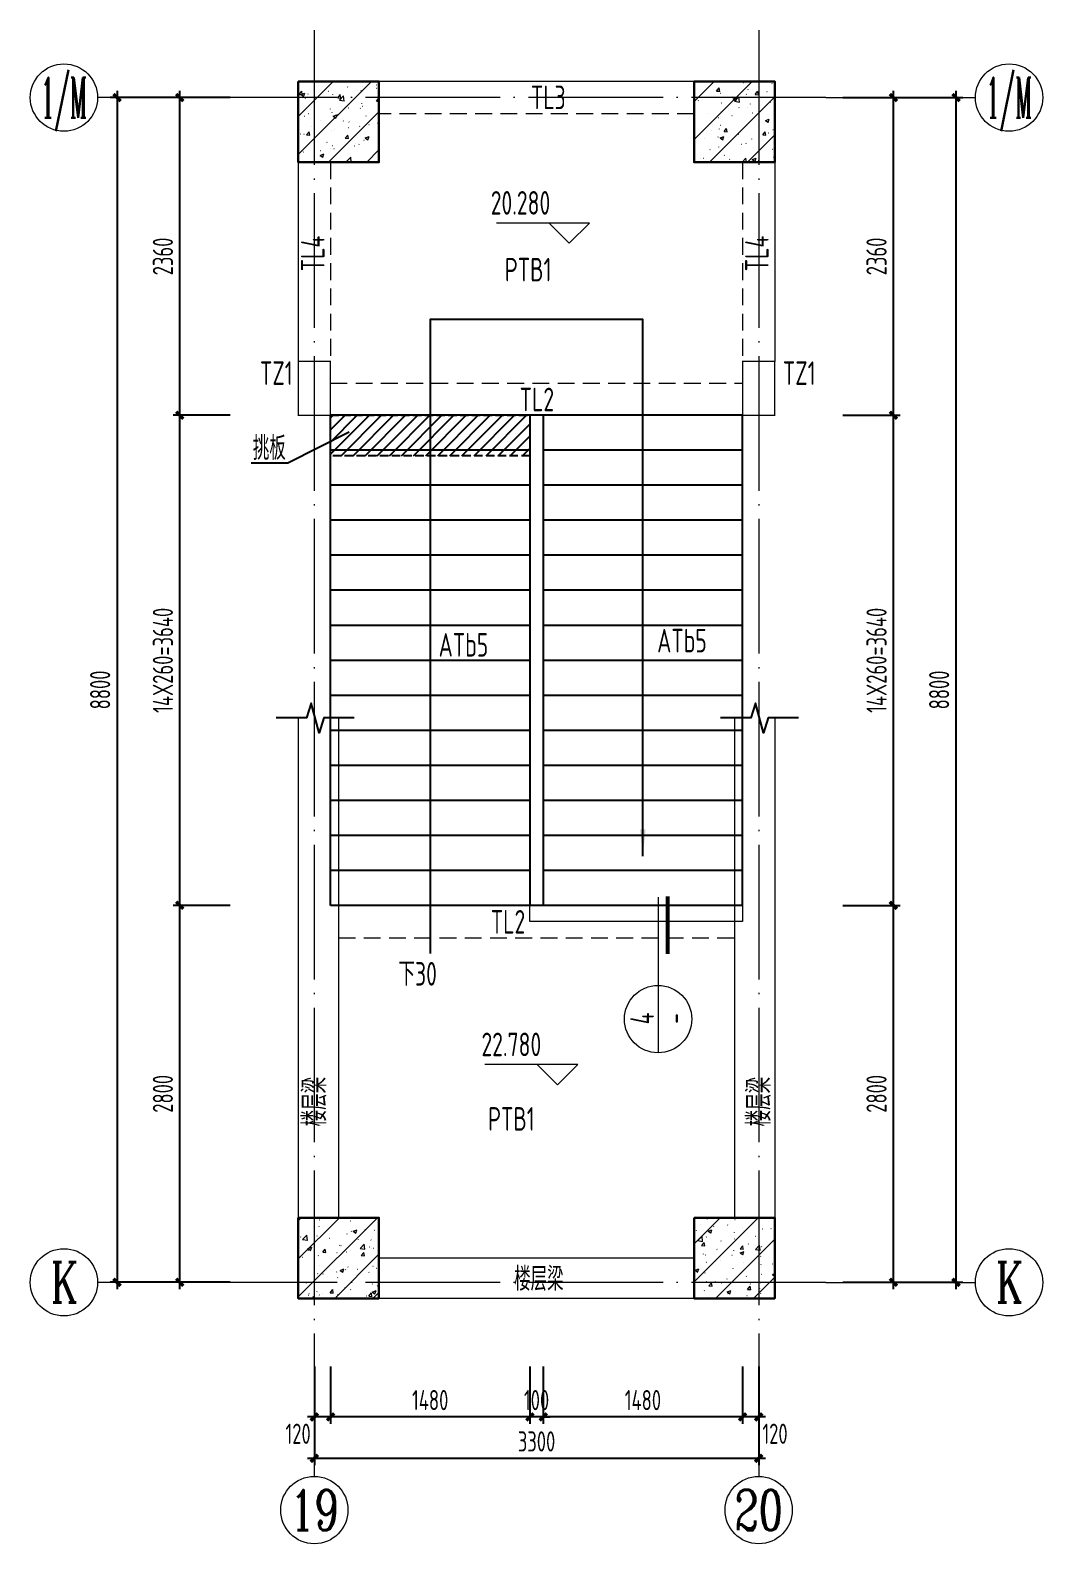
# Model space of a CAD drawing. Extents: x 56246 to 893198, y -950445 to -423535.
# Drawn here: x 392494 to 400013, y -490251 to -479009 of the extents above; entities that cross this region are included whole.
import ezdxf
from ezdxf.enums import TextEntityAlignment as Align

# ---------------------------------------------------------------- set-up
doc = ezdxf.new("R2010")
doc.units = 0
doc.header["$LTSCALE"] = 500
for name, pattern in [('CONTINOUS', [0]), ('DASH', [0.35, 0.25, -0.1]), ('DOTE', [2.42, 2, -0.2, 0.02, -0.2]), ('HIDDEN', [0.375, 0.25, -0.125])]:
    doc.linetypes.add(name, pattern=pattern)
for name, color, linetype, lineweight in [('0S-板-上层柱线', 6, 'Continuous', 18), ('0S-柱-线', 50, 'Continuous', 30), ('0S-梁-不可见', 4, 'HIDDEN', 18), ('0S-梁-线', 5, 'Continuous', 18), ('0S-楼梯-尺寸', 21, 'Continuous', 13), ('0S-楼梯-平面线脚', 3, 'Continuous', 18), ('0S-楼梯-文字', 4, 'Continuous', 20), ('0S-轴线', 1, 'DOTE', 13), ('0S-轴线尺寸', 6, 'CONTINOUS', 18), ('0S-轴线编号', 6, 'CONTINOUS', 18), ('上层柱线', 6, 'Continuous', 18)]:
    doc.layers.add(name, color=color, linetype=linetype, lineweight=lineweight)
for name, color, linetype in [('PUB_DIM', 3, 'Continuous'), ('STAIR', 4, 'Continuous'), ('TEXT_LT', 90, 'Continuous'), ('THIN', 7, 'Continuous')]:
    doc.layers.add(name, color=color, linetype=linetype)
doc.styles.add('TSSD_Axis', font='complex.shx', dxfattribs={"width": 0.7, "bigfont": 'hztxt.shx'})
doc.styles.add('TSSD_DIMENSION', font='tssdeng.shx', dxfattribs={"width": 0.7, "bigfont": 'Hztxt.shx'})
doc.styles.add('TSSD_Rein', font='Tssdeng.shx', dxfattribs={"width": 0.7, "bigfont": 'hztxt.shx'})
doc.dimstyles.new('TSSD_50_50', dxfattribs={"dimtxt": 150, "dimasz": 50, "dimexe": 50, "dimexo": 125, "dimgap": 50, "dimtad": 1, "dimdec": 0, "dimzin": 0, "dimdsep": 46, "dimtxsty": 'TSSD_DIMENSION', "dimblk": 'ARCHTICK', "dimblk1": 'ARCHTICK', "dimblk2": 'ARCHTICK', "dimcen": 0, "dimdle": 50, "dimclrt": 7, "dimadec": 0, "dimazin": 0, "dimtfac": 1, "dimtdec": 0, "dimtix": 1, "dimtmove": 2, "dimatfit": 3, "dimfxl": 1, "dimtolj": 1, "dimtzin": 0, "dimarcsym": 0})
pattern_1 = [(45, (-54937.36, -36984.65), (-141.421356, 141.421356), []), (50, (-54937.36, -36984.65), (286.90407, -25.10085), [30, -330]), (355, (-54937.36, -36984.65), (-55.50053, 300.87685), [24, -264]), (100.4514, (-54913.45, -36986.74), (231.40375, 275.77582), [25.49608, -280.45684]), (46.1842, (-54937.36, -36904.65), (426.89642, -66.2076), [45, -495]), (96.6356, (-54901.8, -36910.17), (373.86508, 389.64715), [38.24412, -420.6852]), (351.1842, (-54937.36, -36904.65), (373.86478, 389.64744), [36, -396]), (21, (-54897.36, -36924.65), (238.76282, -161.04756), [30, -330]), (326, (-54897.36, -36924.65), (97.32613, 290.06002), [24, -264]), (71.4514, (-54877.46, -36938.07), (336.08905, 129.0122), [25.49608, -280.45684]), (37.5, (-54937.36, -36984.65), (4.863942, 133.157542), [2, -260.8, 2, -268, 2, -265]), (7.5, (-54937.36, -36984.65), (105.227815, 157.764685), [2, -152.8, 2, -254.8, 2, -101]), (327.5, (-55026.56, -36984.65), (213.528974, -9.021949), [2, -100, 2, -312, 2, -414]), (317.5, (-55066.56, -36984.65), (233.27447, 40.041993), [2, -130, 2, -207.2, 2, -294])]

# ---------------------------------------------------------------- blocks, each defined once
blk = doc.blocks.new('ts_axno')
at = {"color": 0, "linetype": 'ByBlock', "lineweight": -2}
blk.add_circle((0, 0), 0.5, dxfattribs=at)
at = {"color": 0, "linetype": 'ByBlock', "lineweight": -2, "style": 'TSSD_Axis', "width": 0.7}
blk.add_attdef('A', text='', height=0.6, dxfattribs=at).set_placement((0, 0), align=Align.MIDDLE_CENTER)
blk = doc.blocks.new('_ArchTick')
at = {"color": 0, "linetype": 'ByBlock', "const_width": 0.5}
blk.add_lwpolyline([(-0.53, -0.53), (0.53, 0.53)], dxfattribs=at)
blk = doc.blocks.new('*D648')
at = {"layer": '0S-轴线尺寸', "color": 0, "lineweight": -2, "transparency": 16777216}
for p, q in [((394604, -488934), (394604, -489666)), ((397904, -488934), (397904, -489666)), ((394554, -489616), (397954, -489616))]:
    blk.add_line(p, q, dxfattribs=at)
at = {"layer": 'Defpoints', "color": 0, "transparency": 16777216}
for p in [(394604, -488809), (397904, -488809), (397904, -489616)]:
    blk.add_point(p, dxfattribs=at)
at = {"layer": '0S-轴线尺寸', "color": 0, "lineweight": -2, "transparency": 16777216, "xscale": 50, "yscale": 50, "zscale": 50, "rotation": 180}
blk.add_blockref('_ArchTick', (394604, -489616), dxfattribs=at)
at = {"layer": '0S-轴线尺寸', "color": 0, "lineweight": -2, "transparency": 16777216, "xscale": 50, "yscale": 50, "zscale": 50}
blk.add_blockref('_ArchTick', (397904, -489616), dxfattribs=at)
at = {"layer": '0S-轴线尺寸', "color": 7, "transparency": 16777216, "insert": (396254, -489491), "char_height": 150, "attachment_point": 5, "style": 'TSSD_DIMENSION'}
blk.add_mtext('\\A1;3300', dxfattribs=at)
blk = doc.blocks.new('*D649')
at = {"layer": '0S-轴线尺寸', "color": 0, "lineweight": -2, "transparency": 16777216}
for p, q in [((393979, -479509), (393088, -479509)), ((393138, -479459), (393138, -488359)), ((393979, -488309), (393088, -488309))]:
    blk.add_line(p, q, dxfattribs=at)
at = {"layer": 'Defpoints', "color": 0, "transparency": 16777216}
for p in [(394104, -479509), (393138, -488309), (394104, -488309)]:
    blk.add_point(p, dxfattribs=at)
at = {"layer": '0S-轴线尺寸', "color": 0, "lineweight": -2, "transparency": 16777216, "xscale": 50, "yscale": 50, "zscale": 50}
for p, rotation in [((393138, -479509), 90), ((393138, -488309), 270)]:
    blk.add_blockref('_ArchTick', p, dxfattribs=dict(at, rotation=rotation))
at = {"layer": '0S-轴线尺寸', "color": 7, "transparency": 16777216, "insert": (393013, -483909), "char_height": 150, "attachment_point": 5, "rotation": 90, "style": 'TSSD_DIMENSION'}
blk.add_mtext('\\A1;8800', dxfattribs=at)
blk = doc.blocks.new('*D650')
at = {"layer": '0S-轴线尺寸', "color": 0, "lineweight": -2, "transparency": 16777216}
for p, q in [((394724, -488934), (394724, -489359)), ((396204, -488934), (396204, -489359)), ((396254, -489309), (394674, -489309))]:
    blk.add_line(p, q, dxfattribs=at)
at = {"layer": 'Defpoints', "color": 0, "transparency": 16777216}
for p in [(394724, -488809), (396204, -488809), (394724, -489309)]:
    blk.add_point(p, dxfattribs=at)
at = {"layer": '0S-轴线尺寸', "color": 0, "lineweight": -2, "transparency": 16777216, "xscale": 50, "yscale": 50, "zscale": 50, "rotation": 180}
blk.add_blockref('_ArchTick', (394724, -489309), dxfattribs=at)
at = {"layer": '0S-轴线尺寸', "color": 0, "lineweight": -2, "transparency": 16777216, "xscale": 50, "yscale": 50, "zscale": 50}
blk.add_blockref('_ArchTick', (396204, -489309), dxfattribs=at)
at = {"layer": '0S-轴线尺寸', "color": 7, "transparency": 16777216, "insert": (395464, -489184), "char_height": 150, "attachment_point": 5, "style": 'TSSD_DIMENSION'}
blk.add_mtext('\\A1;1480', dxfattribs=at)
blk = doc.blocks.new('*D651')
at = {"layer": '0S-轴线尺寸', "color": 0, "lineweight": -2, "transparency": 16777216}
for p, q in [((394604, -488934), (394604, -489359)), ((394724, -488934), (394724, -489359)), ((394774, -489309), (394554, -489309))]:
    blk.add_line(p, q, dxfattribs=at)
at = {"layer": 'Defpoints', "color": 0, "transparency": 16777216}
for p in [(394604, -488809), (394724, -488809), (394604, -489309)]:
    blk.add_point(p, dxfattribs=at)
at = {"layer": '0S-轴线尺寸', "color": 0, "lineweight": -2, "transparency": 16777216, "xscale": 50, "yscale": 50, "zscale": 50, "rotation": 180}
blk.add_blockref('_ArchTick', (394604, -489309), dxfattribs=at)
at = {"layer": '0S-轴线尺寸', "color": 0, "lineweight": -2, "transparency": 16777216, "xscale": 50, "yscale": 50, "zscale": 50}
blk.add_blockref('_ArchTick', (394724, -489309), dxfattribs=at)
at = {"layer": '0S-轴线尺寸', "color": 7, "transparency": 16777216, "insert": (394483, -489434), "char_height": 150, "attachment_point": 5, "style": 'TSSD_DIMENSION'}
blk.add_mtext('\\A1;120', dxfattribs=at)
blk = doc.blocks.new('_ARROW')
blk.add_solid([(0, 0), (-1, 0.1), (-1, -0.1)])
blk = doc.blocks.new('*D652')
at = {"layer": '0S-轴线尺寸', "color": 0, "lineweight": -2, "transparency": 16777216}
for p, q in [((393979, -485509), (393554, -485509)), ((393604, -488359), (393604, -485459)), ((393979, -488309), (393554, -488309))]:
    blk.add_line(p, q, dxfattribs=at)
at = {"layer": 'Defpoints', "color": 0, "transparency": 16777216}
for p in [(393604, -485509), (394104, -485509), (394104, -488309)]:
    blk.add_point(p, dxfattribs=at)
at = {"layer": '0S-轴线尺寸', "color": 0, "lineweight": -2, "transparency": 16777216, "xscale": 50, "yscale": 50, "zscale": 50}
for p, rotation in [((393604, -485509), 90), ((393604, -488309), 270)]:
    blk.add_blockref('_ArchTick', p, dxfattribs=dict(at, rotation=rotation))
at = {"layer": '0S-轴线尺寸', "color": 7, "transparency": 16777216, "insert": (393479, -486909), "char_height": 150, "attachment_point": 5, "rotation": 90, "style": 'TSSD_DIMENSION'}
blk.add_mtext('\\A1;2800', dxfattribs=at)
blk = doc.blocks.new('*D653')
at = {"layer": '0S-轴线尺寸', "color": 0, "lineweight": -2, "transparency": 16777216}
for p, q in [((396204, -488934), (396204, -489359)), ((396304, -488934), (396304, -489359)), ((396204, -489309), (396154, -489309)), ((396304, -489309), (396204, -489309)), ((396304, -489309), (396354, -489309))]:
    blk.add_line(p, q, dxfattribs=at)
at = {"layer": 'Defpoints', "color": 0, "transparency": 16777216}
for p in [(396204, -488809), (396304, -488809), (396204, -489309)]:
    blk.add_point(p, dxfattribs=at)
at = {"layer": '0S-轴线尺寸', "color": 0, "lineweight": -2, "transparency": 16777216, "xscale": 50, "yscale": 50, "zscale": 50}
blk.add_blockref('_ArchTick', (396204, -489309), dxfattribs=at)
at = {"layer": '0S-轴线尺寸', "color": 0, "lineweight": -2, "transparency": 16777216, "xscale": 50, "yscale": 50, "zscale": 50, "rotation": 180}
blk.add_blockref('_ArchTick', (396304, -489309), dxfattribs=at)
at = {"layer": '0S-轴线尺寸', "color": 7, "transparency": 16777216, "insert": (396254, -489184), "char_height": 150, "attachment_point": 5, "style": 'TSSD_DIMENSION'}
blk.add_mtext('\\A1;100', dxfattribs=at)
blk = doc.blocks.new('*D654')
at = {"layer": '0S-轴线尺寸', "color": 0, "lineweight": -2, "transparency": 16777216}
for p, q in [((396304, -488934), (396304, -489359)), ((397784, -488934), (397784, -489359)), ((397834, -489309), (396254, -489309))]:
    blk.add_line(p, q, dxfattribs=at)
at = {"layer": 'Defpoints', "color": 0, "transparency": 16777216}
for p in [(396304, -488809), (397784, -488809), (396304, -489309)]:
    blk.add_point(p, dxfattribs=at)
at = {"layer": '0S-轴线尺寸', "color": 0, "lineweight": -2, "transparency": 16777216, "xscale": 50, "yscale": 50, "zscale": 50, "rotation": 180}
blk.add_blockref('_ArchTick', (396304, -489309), dxfattribs=at)
at = {"layer": '0S-轴线尺寸', "color": 0, "lineweight": -2, "transparency": 16777216, "xscale": 50, "yscale": 50, "zscale": 50}
blk.add_blockref('_ArchTick', (397784, -489309), dxfattribs=at)
at = {"layer": '0S-轴线尺寸', "color": 7, "transparency": 16777216, "insert": (397044, -489184), "char_height": 150, "attachment_point": 5, "style": 'TSSD_DIMENSION'}
blk.add_mtext('\\A1;1480', dxfattribs=at)
blk = doc.blocks.new('*D655')
at = {"layer": '0S-轴线尺寸', "color": 0, "lineweight": -2, "transparency": 16777216}
for p, q in [((397784, -488934), (397784, -489359)), ((397904, -488934), (397904, -489359)), ((397954, -489309), (397734, -489309))]:
    blk.add_line(p, q, dxfattribs=at)
at = {"layer": 'Defpoints', "color": 0, "transparency": 16777216}
for p in [(397784, -488809), (397904, -488809), (397784, -489309)]:
    blk.add_point(p, dxfattribs=at)
at = {"layer": '0S-轴线尺寸', "color": 0, "lineweight": -2, "transparency": 16777216, "xscale": 50, "yscale": 50, "zscale": 50, "rotation": 180}
blk.add_blockref('_ArchTick', (397784, -489309), dxfattribs=at)
at = {"layer": '0S-轴线尺寸', "color": 0, "lineweight": -2, "transparency": 16777216, "xscale": 50, "yscale": 50, "zscale": 50}
blk.add_blockref('_ArchTick', (397904, -489309), dxfattribs=at)
at = {"layer": '0S-轴线尺寸', "color": 7, "transparency": 16777216, "insert": (398025, -489434), "char_height": 150, "attachment_point": 5, "style": 'TSSD_DIMENSION'}
blk.add_mtext('\\A1;120', dxfattribs=at)
blk = doc.blocks.new('*D656')
at = {"layer": '0S-轴线尺寸', "color": 0, "lineweight": -2, "transparency": 16777216}
for p, q in [((393979, -479509), (393554, -479509)), ((393604, -481919), (393604, -479459)), ((393979, -481869), (393554, -481869))]:
    blk.add_line(p, q, dxfattribs=at)
at = {"layer": 'Defpoints', "color": 0, "transparency": 16777216}
for p in [(393604, -479509), (394104, -479509), (394104, -481869)]:
    blk.add_point(p, dxfattribs=at)
at = {"layer": '0S-轴线尺寸', "color": 0, "lineweight": -2, "transparency": 16777216, "xscale": 50, "yscale": 50, "zscale": 50}
for p, rotation in [((393604, -479509), 90), ((393604, -481869), 270)]:
    blk.add_blockref('_ArchTick', p, dxfattribs=dict(at, rotation=rotation))
at = {"layer": '0S-轴线尺寸', "color": 7, "transparency": 16777216, "insert": (393479, -480689), "char_height": 150, "attachment_point": 5, "rotation": 90, "style": 'TSSD_DIMENSION'}
blk.add_mtext('\\A1;2360', dxfattribs=at)
blk = doc.blocks.new('*D657')
at = {"layer": '0S-轴线尺寸', "color": 0, "lineweight": -2, "transparency": 16777216}
for p, q in [((393979, -481869), (393554, -481869)), ((393604, -485559), (393604, -481819)), ((393979, -485509), (393554, -485509))]:
    blk.add_line(p, q, dxfattribs=at)
at = {"layer": 'Defpoints', "color": 0, "transparency": 16777216}
for p in [(393604, -481869), (394104, -481869), (394104, -485509)]:
    blk.add_point(p, dxfattribs=at)
at = {"layer": '0S-轴线尺寸', "color": 0, "lineweight": -2, "transparency": 16777216, "xscale": 50, "yscale": 50, "zscale": 50}
for p, rotation in [((393604, -481869), 90), ((393604, -485509), 270)]:
    blk.add_blockref('_ArchTick', p, dxfattribs=dict(at, rotation=rotation))
at = {"layer": '0S-轴线尺寸', "color": 7, "transparency": 16777216, "insert": (393479, -483689), "char_height": 150, "attachment_point": 5, "rotation": 90, "style": 'TSSD_DIMENSION'}
blk.add_mtext('\\A1;14X260=3640', dxfattribs=at)
blk = doc.blocks.new('*D658')
at = {"layer": '0S-轴线尺寸', "color": 0, "lineweight": -2, "transparency": 16777216}
for p, q in [((398529, -479509), (399419, -479509)), ((399369, -479459), (399369, -488359)), ((398529, -488309), (399419, -488309))]:
    blk.add_line(p, q, dxfattribs=at)
at = {"layer": 'Defpoints', "color": 0, "transparency": 16777216}
for p in [(398404, -479509), (398404, -488309), (399369, -488309)]:
    blk.add_point(p, dxfattribs=at)
at = {"layer": '0S-轴线尺寸', "color": 0, "lineweight": -2, "transparency": 16777216, "xscale": 50, "yscale": 50, "zscale": 50}
for p, rotation in [((399369, -479509), 90), ((399369, -488309), 270)]:
    blk.add_blockref('_ArchTick', p, dxfattribs=dict(at, rotation=rotation))
at = {"layer": '0S-轴线尺寸', "color": 7, "transparency": 16777216, "insert": (399244, -483909), "char_height": 150, "attachment_point": 5, "rotation": 90, "style": 'TSSD_DIMENSION'}
blk.add_mtext('\\A1;8800', dxfattribs=at)
blk = doc.blocks.new('*D659')
at = {"layer": '0S-轴线尺寸', "color": 0, "lineweight": -2, "transparency": 16777216}
for p, q in [((398529, -485509), (398954, -485509)), ((398904, -488359), (398904, -485459)), ((398529, -488309), (398954, -488309))]:
    blk.add_line(p, q, dxfattribs=at)
at = {"layer": 'Defpoints', "color": 0, "transparency": 16777216}
for p in [(398404, -485509), (398904, -485509), (398404, -488309)]:
    blk.add_point(p, dxfattribs=at)
at = {"layer": '0S-轴线尺寸', "color": 0, "lineweight": -2, "transparency": 16777216, "xscale": 50, "yscale": 50, "zscale": 50}
for p, rotation in [((398904, -485509), 90), ((398904, -488309), 270)]:
    blk.add_blockref('_ArchTick', p, dxfattribs=dict(at, rotation=rotation))
at = {"layer": '0S-轴线尺寸', "color": 7, "transparency": 16777216, "insert": (398779, -486909), "char_height": 150, "attachment_point": 5, "rotation": 90, "style": 'TSSD_DIMENSION'}
blk.add_mtext('\\A1;2800', dxfattribs=at)
blk = doc.blocks.new('*D660')
at = {"layer": '0S-轴线尺寸', "color": 0, "lineweight": -2, "transparency": 16777216}
for p, q in [((398529, -479509), (398954, -479509)), ((398904, -481919), (398904, -479459)), ((398529, -481869), (398954, -481869))]:
    blk.add_line(p, q, dxfattribs=at)
at = {"layer": 'Defpoints', "color": 0, "transparency": 16777216}
for p in [(398404, -479509), (398904, -479509), (398404, -481869)]:
    blk.add_point(p, dxfattribs=at)
at = {"layer": '0S-轴线尺寸', "color": 0, "lineweight": -2, "transparency": 16777216, "xscale": 50, "yscale": 50, "zscale": 50}
for p, rotation in [((398904, -479509), 90), ((398904, -481869), 270)]:
    blk.add_blockref('_ArchTick', p, dxfattribs=dict(at, rotation=rotation))
at = {"layer": '0S-轴线尺寸', "color": 7, "transparency": 16777216, "insert": (398779, -480689), "char_height": 150, "attachment_point": 5, "rotation": 90, "style": 'TSSD_DIMENSION'}
blk.add_mtext('\\A1;2360', dxfattribs=at)
blk = doc.blocks.new('*D661')
at = {"layer": '0S-轴线尺寸', "color": 0, "lineweight": -2, "transparency": 16777216}
for p, q in [((398529, -481869), (398954, -481869)), ((398904, -485559), (398904, -481819)), ((398529, -485509), (398954, -485509))]:
    blk.add_line(p, q, dxfattribs=at)
at = {"layer": 'Defpoints', "color": 0, "transparency": 16777216}
for p in [(398404, -481869), (398904, -481869), (398404, -485509)]:
    blk.add_point(p, dxfattribs=at)
at = {"layer": '0S-轴线尺寸', "color": 0, "lineweight": -2, "transparency": 16777216, "xscale": 50, "yscale": 50, "zscale": 50}
for p, rotation in [((398904, -481869), 90), ((398904, -485509), 270)]:
    blk.add_blockref('_ArchTick', p, dxfattribs=dict(at, rotation=rotation))
at = {"layer": '0S-轴线尺寸', "color": 7, "transparency": 16777216, "insert": (398779, -483689), "char_height": 150, "attachment_point": 5, "rotation": 90, "style": 'TSSD_DIMENSION'}
blk.add_mtext('\\A1;14X260=3640', dxfattribs=at)

msp = doc.modelspace()

# ---------------------------------------------------------------- hatches: boundary and pattern name
h = msp.add_hatch()
h.set_pattern_fill('ANSI31', color=256, scale=20)
h.set_pattern_definition([(45, (74930.416, -11778.085), (-44.9012806, 44.9012806), [])])
h.paths.add_polyline_path([(396203.5483, -482169.1023), (394723.5483, -482169.1023), (394723.5483, -481869.1023), (396203.5483, -481869.1023)])
at = {"layer": '上层柱线'}
h = msp.add_hatch(dxfattribs=at)
h.set_pattern_fill('钢筋混凝土', color=256, scale=40, pattern_type=2)
h.set_pattern_definition(pattern_1)
h.paths.add_polyline_path([(394483.5483, -479389.1023), (394483.5483, -479989.1023), (395083.5483, -479989.1023), (395083.5483, -479389.1023)])
h = msp.add_hatch(dxfattribs=at)
h.set_pattern_fill('钢筋混凝土', color=256, scale=40, pattern_type=2)
h.set_pattern_definition(pattern_1)
h.paths.add_polyline_path([(397423.5483, -479389.1023), (397423.5483, -479989.1023), (398023.5483, -479989.1023), (398023.5483, -479389.1023)])
h = msp.add_hatch(dxfattribs=at)
h.set_pattern_fill('钢筋混凝土', color=256, scale=40, pattern_type=2)
h.set_pattern_definition(pattern_1)
h.paths.add_polyline_path([(394483.5483, -487829.1023), (394483.5483, -488429.1023), (395083.5483, -488429.1023), (395083.5483, -487829.1023)])
h = msp.add_hatch(dxfattribs=at)
h.set_pattern_fill('钢筋混凝土', color=256, scale=40, pattern_type=2)
h.set_pattern_definition(pattern_1)
h.paths.add_polyline_path([(397423.5483, -487829.1023), (397423.5483, -488429.1023), (398023.5483, -488429.1023), (398023.5483, -487829.1023)])

# ---------------------------------------------------------------- linework, layer by layer
at = {"linetype": 'DASH', "ltscale": 0.5}
msp.add_lwpolyline([(396203.5483, -482169.1023), (394723.5483, -482169.1023), (394723.5483, -481869.1023), (396203.5483, -481869.1023)], close=True, dxfattribs=at)
at = {"layer": '0S-板-上层柱线', "const_width": 10}
for points in [[(394483.5483, -481469.1023), (394723.5483, -481469.1023), (394723.5483, -481869.1023), (394483.5483, -481869.1023)], [(397783.5483, -481469.1023), (398023.5483, -481469.1023), (398023.5483, -481869.1023), (397783.5483, -481869.1023)]]:
    msp.add_lwpolyline(points, close=True, dxfattribs=at)
at = {"layer": '0S-柱-线'}
for points in [[(394483.5483, -479389.1023), (394483.5483, -479989.1023), (395083.5483, -479989.1023), (395083.5483, -479389.1023)], [(397423.5483, -479389.1023), (397423.5483, -479989.1023), (398023.5483, -479989.1023), (398023.5483, -479389.1023)], [(394483.5483, -487829.1023), (394483.5483, -488429.1023), (395083.5483, -488429.1023), (395083.5483, -487829.1023)], [(397423.5483, -487829.1023), (397423.5483, -488429.1023), (398023.5483, -488429.1023), (398023.5483, -487829.1023)]]:
    msp.add_lwpolyline(points, close=True, dxfattribs=at)
at = {"layer": '0S-梁-不可见'}
for p, q in [((397423.5483, -479629.1023), (395083.5483, -479629.1023)), ((394723.5483, -479989.1023), (394723.5483, -481469.1023)), ((397783.5483, -479989.1023), (397783.5483, -481469.1023)), ((394723.5483, -481629.1023), (397783.5483, -481629.1023)), ((394783.5483, -485749.1023), (397723.5483, -485749.1023))]:
    msp.add_line(p, q, dxfattribs=at)
at = {"layer": '0S-梁-线'}
for p, q in [((397423.5483, -479389.1023), (395083.5483, -479389.1023)), ((394483.5483, -479989.1023), (394483.5483, -481469.1023)), ((398023.5483, -479989.1023), (398023.5483, -481469.1023)), ((394723.5483, -481869.1023), (397783.5483, -481869.1023)), ((394483.5483, -484116.9579), (394483.5483, -487829.1023)), ((394783.5483, -484116.9579), (394783.5483, -487829.1023)), ((397723.5483, -484116.9579), (397723.5483, -487829.1023)), ((398023.5483, -484116.9579), (398023.5483, -487829.1023)), ((394783.5483, -485509.1023), (397723.5483, -485509.1023)), ((397423.5483, -488129.1023), (395083.5483, -488129.1023)), ((397423.5483, -488429.1023), (395083.5483, -488429.1023))]:
    msp.add_line(p, q, dxfattribs=at)
at = {"layer": '0S-楼梯-尺寸'}
msp.add_line((397156.6151, -485447.6519), (397156.6151, -486603.8852), dxfattribs=at)
at = {"layer": '0S-楼梯-尺寸', "const_width": 30}
msp.add_lwpolyline([(397227.3769, -485442.9476), (397227.3769, -485871.3072)], dxfattribs=at)
at = {"layer": '0S-楼梯-尺寸'}
msp.add_circle((397156.6151, -486353.8852), 250, dxfattribs=at)
at = {"layer": '0S-楼梯-平面线脚'}
msp.add_lwpolyline([(396203.5483, -485629.1023), (396203.5483, -485509.1023), (397783.5483, -485509.1023), (397783.5483, -485629.1023)], close=True, dxfattribs=at)
at = {"layer": '0S-楼梯-文字'}
for p, q in [((396496.4501, -480440.7375), (395956.4501, -480440.7375)), ((396346.4501, -480440.7375), (396496.4501, -480590.7375)), ((396646.4501, -480440.7375), (396346.4501, -480440.7375)), ((396496.4501, -480590.7375), (396646.4501, -480440.7375)), ((396409.3138, -486691.4491), (395869.3138, -486691.4491)), ((396259.3138, -486691.4491), (396409.3138, -486841.4491)), ((396559.3138, -486691.4491), (396259.3138, -486691.4491)), ((396409.3138, -486841.4491), (396559.3138, -486691.4491))]:
    msp.add_line(p, q, dxfattribs=at)
at = {"layer": '0S-轴线'}
for p, q in [((394603.5483, -479009.1023), (394603.5483, -488809.1023)), ((397903.5483, -479009.1023), (397903.5483, -488809.1023)), ((398403.5483, -479509.1023), (394103.5483, -479509.1023)), ((398403.5483, -488309.1023), (394103.5483, -488309.1023))]:
    msp.add_line(p, q, dxfattribs=at)
at = {"layer": '0S-轴线尺寸'}
for p, q in [((394603.5483, -488809.1023), (394603.5483, -489750.6864)), ((397903.5483, -488809.1023), (397903.5483, -489750.6864))]:
    msp.add_line(p, q, dxfattribs=at)
at = {"layer": '0S-轴线编号'}
for p, q in [((394103.5483, -479509.1023), (392993.8824, -479509.1023)), ((398403.5483, -479509.1023), (399513.2142, -479509.1023)), ((394103.5483, -488309.1023), (392993.8824, -488309.1023)), ((398403.5483, -488309.1023), (399513.2142, -488309.1023))]:
    msp.add_line(p, q, dxfattribs=at)
at = {"layer": 'PUB_DIM'}
msp.add_lwpolyline([(397043.5483, -485144.4841), (397043.5483, -481157.2626), (395463.5483, -481157.2626), (395463.5483, -485867.4193)], dxfattribs=at)
at = {"layer": 'STAIR'}
for p, q in [((396203.5483, -481869.1023), (394723.5483, -481869.1023)), ((394723.5483, -485509.1023), (394723.5483, -481869.1023)), ((396303.5483, -481869.1023), (396203.5483, -481869.1023)), ((396203.5483, -481869.1023), (396203.5483, -485509.1023)), ((396303.5483, -481869.1023), (396303.5483, -485509.1023)), ((397783.5483, -481869.1023), (396303.5483, -481869.1023)), ((397783.5483, -485509.1023), (397783.5483, -481869.1023)), ((396203.5483, -482129.1023), (394723.5483, -482129.1023)), ((397783.5483, -482129.1023), (396303.5483, -482129.1023)), ((396203.5483, -482389.1023), (394723.5483, -482389.1023)), ((397783.5483, -482389.1023), (396303.5483, -482389.1023)), ((396203.5483, -482649.1023), (394723.5483, -482649.1023)), ((397783.5483, -482649.1023), (396303.5483, -482649.1023)), ((396203.5483, -482909.1023), (394723.5483, -482909.1023)), ((397783.5483, -482909.1023), (396303.5483, -482909.1023)), ((396203.5483, -483169.1023), (394723.5483, -483169.1023)), ((397783.5483, -483169.1023), (396303.5483, -483169.1023)), ((396203.5483, -483429.1023), (394723.5483, -483429.1023)), ((397783.5483, -483429.1023), (396303.5483, -483429.1023)), ((396203.5483, -483689.1023), (394723.5483, -483689.1023)), ((397783.5483, -483689.1023), (396303.5483, -483689.1023)), ((396203.5483, -483949.1023), (394723.5483, -483949.1023)), ((397783.5483, -483949.1023), (396303.5483, -483949.1023)), ((396203.5483, -484209.1023), (394723.5483, -484209.1023)), ((397783.5483, -484209.1023), (396303.5483, -484209.1023)), ((396203.5483, -484469.1023), (394723.5483, -484469.1023)), ((397783.5483, -484469.1023), (396303.5483, -484469.1023)), ((396203.5483, -484729.1023), (394723.5483, -484729.1023)), ((397783.5483, -484729.1023), (396303.5483, -484729.1023)), ((396203.5483, -484989.1023), (394723.5483, -484989.1023)), ((397783.5483, -484989.1023), (396303.5483, -484989.1023)), ((396203.5483, -485249.1023), (394723.5483, -485249.1023)), ((397783.5483, -485249.1023), (396303.5483, -485249.1023)), ((396203.5483, -485509.1023), (394723.5483, -485509.1023)), ((396303.5483, -485509.1023), (396203.5483, -485509.1023)), ((397783.5483, -485509.1023), (396303.5483, -485509.1023))]:
    msp.add_line(p, q, dxfattribs=at)
at = {"layer": 'TEXT_LT'}
msp.add_lwpolyline([(394861.4802, -481994.8945), (394406.816, -482224.0729), (394134.8627, -482224.0729)], dxfattribs=at)
at = {"layer": 'THIN'}
for points in [[(394900.171, -484116.9579), (394675.171, -484116.9579), (394640.171, -484226.9579), (394580.171, -484006.9579), (394545.171, -484116.9579), (394320.171, -484116.9579)], [(398200.171, -484116.9579), (397975.171, -484116.9579), (397940.171, -484226.9579), (397880.171, -484006.9579), (397845.171, -484116.9579), (397620.171, -484116.9579)]]:
    msp.add_lwpolyline(points, dxfattribs=at)
at = {"layer": '上层柱线'}
for points in [[(394483.5483, -479389.1023), (394483.5483, -479989.1023), (395083.5483, -479989.1023), (395083.5483, -479389.1023)], [(397423.5483, -479389.1023), (397423.5483, -479989.1023), (398023.5483, -479989.1023), (398023.5483, -479389.1023)], [(394483.5483, -487829.1023), (394483.5483, -488429.1023), (395083.5483, -488429.1023), (395083.5483, -487829.1023)], [(397423.5483, -487829.1023), (397423.5483, -488429.1023), (398023.5483, -488429.1023), (398023.5483, -487829.1023)]]:
    msp.add_lwpolyline(points, close=True, dxfattribs=at)

# ---------------------------------------------------------------- block references
at = {"layer": '0S-轴线编号'}
ref = msp.add_blockref('ts_axno', (392743.8824, -479509.1023), dxfattribs=dict(at, xscale=500, yscale=500, zscale=500))
ref.add_attrib('18', '1/M', dxfattribs={"height": 300, "style": 'TSSD_Axis', "width": 0.4}).set_placement((392743.8824, -479509.1023), align=Align.MIDDLE_CENTER)
ref = msp.add_blockref('ts_axno', (399763.2142, -479509.1023), dxfattribs=dict(at, xscale=500, yscale=500, zscale=500))
ref.add_attrib('18', '1/M', dxfattribs={"height": 300, "style": 'TSSD_Axis', "width": 0.4}).set_placement((399763.2142, -479509.1023), align=Align.MIDDLE_CENTER)
ref = msp.add_blockref('ts_axno', (392743.8824, -488309.1023), dxfattribs=dict(at, xscale=500, yscale=500, zscale=500))
ref.add_attrib('18', 'K', dxfattribs={"height": 300, "style": 'TSSD_Axis', "width": 0.7}).set_placement((392743.8824, -488309.1023), align=Align.MIDDLE_CENTER)
ref = msp.add_blockref('ts_axno', (399763.2142, -488309.1023), dxfattribs=dict(at, xscale=500, yscale=500, zscale=500))
ref.add_attrib('18', 'K', dxfattribs={"height": 300, "style": 'TSSD_Axis', "width": 0.7}).set_placement((399763.2142, -488309.1023), align=Align.MIDDLE_CENTER)
ref = msp.add_blockref('ts_axno', (394603.5483, -490000.6864), dxfattribs=dict(at, xscale=500, yscale=500, zscale=500))
ref.add_attrib('17', '19', dxfattribs={"height": 300, "style": 'TSSD_Axis', "width": 0.7}).set_placement((394603.5483, -490000.6864), align=Align.MIDDLE_CENTER)
ref = msp.add_blockref('ts_axno', (397903.5483, -490000.6864), dxfattribs=dict(at, xscale=500, yscale=500, zscale=500))
ref.add_attrib('18', '20', dxfattribs={"height": 300, "style": 'TSSD_Axis', "width": 0.7}).set_placement((397903.5483, -490000.6864), align=Align.MIDDLE_CENTER)
at = {"layer": 'PUB_DIM', "xscale": 200, "yscale": 200, "zscale": 200, "rotation": 270}
msp.add_blockref('_ARROW', (397043.5483, -485144.4841), dxfattribs=at)

# ---------------------------------------------------------------- texts
at = {"layer": '0S-楼梯-尺寸', "style": 'TSSD_Rein', "width": 0.7}
for s, p in [('4', (397037.7785, -486348.9039)), ('-', (397277.4782, -486348.9039))]:
    msp.add_text(s, height=175, rotation=90, dxfattribs=at).set_placement(p, align=Align.MIDDLE)
at = {"layer": '0S-楼梯-文字', "style": 'TSSD_Rein', "width": 0.7}
for s, p in [('TL3', (396211.7069, -479595.0374)), ('TZ1', (394199.8342, -481643.1801)), ('TZ1', (398083.2122, -481643.1801)), ('TL2', (396128.3697, -481838.7577)), ('TL2', (395914.0917, -485718.7577)), ('下30', (395228.9165, -486104.9836)), ('楼层梁', (396087.3036, -488371.5025))]:
    msp.add_text(s, height=175, dxfattribs=at).set_placement(p)
for s, p in [('20.280', (396134.745, -480290.7375)), ('PTB1', (396191.2622, -480786.8911)), ('22.780', (396066.8933, -486541.4491)), ('PTB1', (396066.8933, -487094.7669))]:
    msp.add_text(s, height=175, dxfattribs=at).set_placement(p, align=Align.MIDDLE)
for s, p in [('TL4', (394679.305, -480799.659)), ('TL4', (397977.4527, -480799.659)), ('楼层梁', (394693.0068, -487150.7145)), ('楼层梁', (397993.0068, -487150.7145))]:
    msp.add_text(s, height=175, rotation=90, dxfattribs=at).set_placement(p)
at = {"layer": 'TEXT_LT', "style": 'TSSD_Rein', "width": 0.7}
msp.add_text('挑板', height=175, rotation=0.00000003, dxfattribs=at).set_placement((394146.612, -482200.2657, 33.9))
for p in [(395526.917, -483661.3916), (397149.8161, -483630.23)]:
    msp.add_text('ATb5', height=175, dxfattribs=at).set_placement(p)

# ---------------------------------------------------------------- dimensions: what is measured, and where the dimension line sits
at = {"layer": '0S-轴线尺寸'}
for base, p1, p2, angle, picture, middle in [((393138.0669, -488309.1023), (394103.5483, -479509.1023), (394103.5483, -488309.1023), 270, '*D649', (393013.0669, -483909.1023)), ((399369.0297, -488309.1023), (398403.5483, -479509.1023), (398403.5483, -488309.1023), 270, '*D658', (399244.0297, -483909.1023)), ((397903.5483, -489616.472), (394603.5483, -488809.1023), (397903.5483, -488809.1023), 180, '*D648', (396253.5483, -489491.472))]:
    dim = msp.add_linear_dim(base=base, p1=p1, p2=p2, angle=angle, dimstyle='TSSD_50_50', dxfattribs=at)
    dim.commit()
    dim.dimension.update_dxf_attribs({"geometry": picture, "text_midpoint": middle})
for p1, p2, distance, picture, middle in [((394103.5483, -481869.1024), (394103.5483, -479509.1023), 500, '*D656', (393478.5483, -480689.1023)), ((398403.5483, -481869.1024), (398403.5483, -479509.1023), -500, '*D660', (398778.5483, -480689.1023)), ((394103.5483, -488309.1023), (394103.5483, -485509.1023), 500, '*D652', (393478.5483, -486909.1023)), ((398403.5483, -488309.1023), (398403.5483, -485509.1023), -500, '*D659', (398778.5483, -486909.1023)), ((396203.5483, -488809.1023), (394723.5483, -488809.1023), 500, '*D650', (395463.5483, -489184.1023)), ((396303.5483, -488809.1023), (396203.5483, -488809.1023), 500, '*D653', (396253.5483, -489184.1023)), ((397783.5483, -488809.1023), (396303.5483, -488809.1023), 500, '*D654', (397043.5483, -489184.1023))]:
    dim = msp.add_aligned_dim(p1=p1, p2=p2, distance=distance, dimstyle='TSSD_50_50', dxfattribs=at)
    dim.commit()
    dim.dimension.update_dxf_attribs({"geometry": picture, "text_midpoint": middle})
for p1, p2, distance, picture, middle in [((394103.5483, -485509.1023), (394103.5483, -481869.1024), 500, '*D657', (393478.5483, -483689.1023)), ((398403.5483, -485509.1023), (398403.5483, -481869.1024), -500, '*D661', (398778.5483, -483689.1023))]:
    dim = msp.add_aligned_dim(p1=p1, p2=p2, distance=distance, text='14X260=<>', dimstyle='TSSD_50_50', dxfattribs=at)
    dim.commit()
    dim.dimension.update_dxf_attribs({"geometry": picture, "text_midpoint": middle})
for base, p1, p2, picture, middle in [((394603.5483, -489309.1023), (394723.5483, -488809.1023), (394603.5483, -488809.1023), '*D651', (394482.5867, -489434.1023)), ((397783.5483, -489309.1023), (397903.5483, -488809.1023), (397783.5483, -488809.1023), '*D655', (398024.5098, -489434.1023))]:
    dim = msp.add_linear_dim(base=base, p1=p1, p2=p2, angle=180, dimstyle='TSSD_50_50', dxfattribs=at)
    dim.commit()
    dim.dimension.update_dxf_attribs({"geometry": picture, "text_midpoint": middle, "dimtype": 161})

doc.saveas('drawing.dxf')
